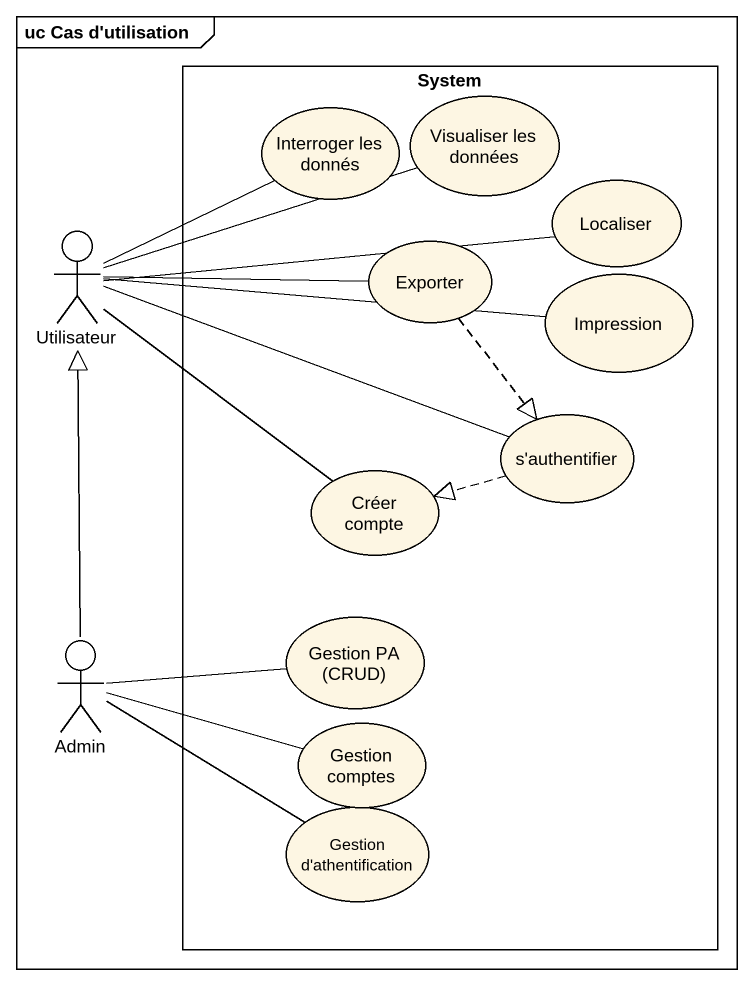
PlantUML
@startuml
mainframe uc Cas d'utilisation
rectangle System {
  usecase "Interroger les donnés" as Interroger_les_donnés
  usecase "Visualiser les données" as Visualiser_les_données
  usecase Localiser
  usecase Exporter
  usecase Impression
  usecase "s'authentifier" as s_authentifier
  usecase "Créer compte" as Créer_compte
  usecase "Gestion PA (CRUD)" as Gestion_PA_CRUD
  usecase "Gestion comptes" as Gestion_comptes
  usecase "Gestion d'athentification" as Gestion_d_athentification
}
actor Utilisateur
actor Admin
Utilisateur -right- Interroger_les_donnés
Utilisateur -right- Visualiser_les_données
Utilisateur -right- Localiser
Utilisateur -right- Exporter
Utilisateur -right- Impression
Utilisateur -right- s_authentifier
Utilisateur -- Créer_compte
Exporter ..|> s_authentifier
s_authentifier .left.|> Créer_compte
Admin -up-|> Utilisateur
Admin -right- Gestion_PA_CRUD
Admin -right- Gestion_comptes
Admin -right- Gestion_d_athentification
@enduml
